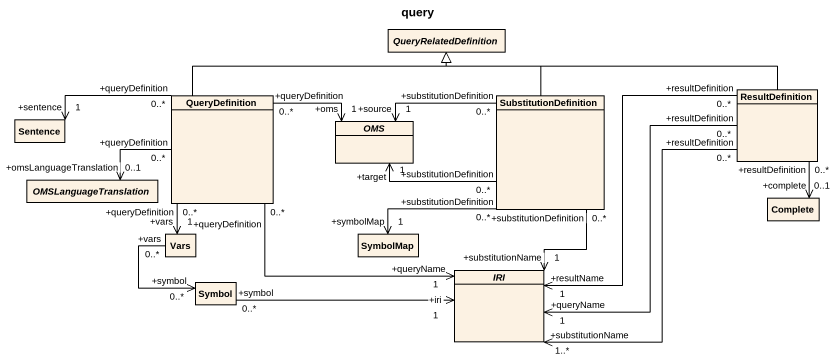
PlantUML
@startuml
title query
hide circle
hide empty members
abstract class QueryRelatedDefinition
class QueryDefinition
class SubstitutionDefinition
class ResultDefinition
class Sentence
abstract class OMS
abstract class OMSLanguageTranslation
class Complete
class Vars
class SymbolMap
class Symbol
abstract class IRI
QueryDefinition -right-|> QueryRelatedDefinition
SubstitutionDefinition -up-|> QueryRelatedDefinition
ResultDefinition -left-|> QueryRelatedDefinition
Sentence "+sentence\n1" <-right- "+queryDefinition\n0..*" QueryDefinition
OMS "+oms\n1" <-left- "+queryDefinition\n0..*" QueryDefinition
OMS "+target\n1" <-right- "+substitutionDefinition\n0..*" SubstitutionDefinition
OMS "+source\n1" <-right- "+substitutionDefinition\n0..*" SubstitutionDefinition
OMSLanguageTranslation "+omsLanguageTranslation\n0..1" <-right- "+queryDefinition\n0..*" QueryDefinition
Complete "+complete\n0..1" <-up- "+resultDefinition\n0..*" ResultDefinition
Vars "+vars\n1" <-up- "+queryDefinition\n0..*" QueryDefinition
SymbolMap "+symbolMap\n1" <-right- "+substitutionDefinition\n0..*" SubstitutionDefinition
Symbol "+symbol\n0..*" <-up- "+vars\n0..*" Vars
IRI "+queryName\n1" <-left- "+queryDefinition\n0..*" QueryDefinition
IRI "+substitutionName\n1" <-up- "+substitutionDefinition\n0..*" SubstitutionDefinition
IRI "+resultName\n1" <-up- "+resultDefinition\n0..*" ResultDefinition
IRI "+queryName\n1" <-up- "+resultDefinition\n0..*" ResultDefinition
IRI "+substitutionName\n1..*" <-up- "+resultDefinition\n0..*" ResultDefinition
IRI "+iri\n1" <-left- "+symbol\n0..*" Symbol
@enduml
